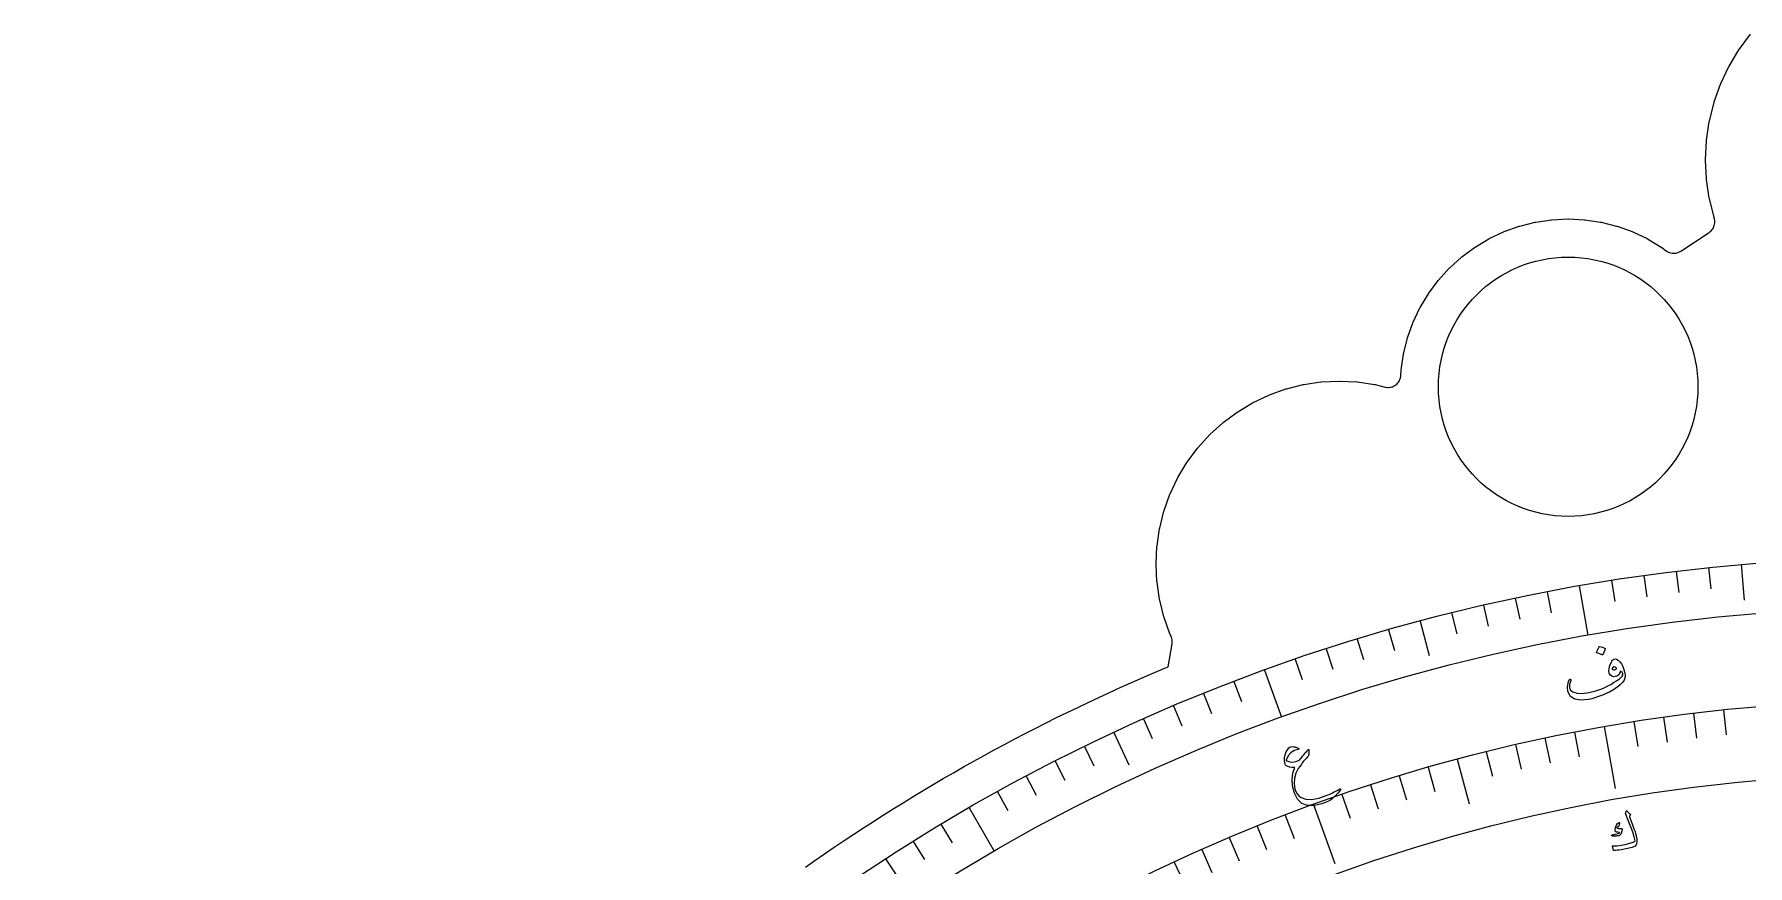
# Model space of a CAD drawing. Header units: millimetres. Extents: x -45 to 45, y -45 to 58.
# Drawn here: x -44.1 to -3.69, y 36.82 to 56.45 of the extents above; entities that cross this region are included whole.
import ezdxf

# ---------------------------------------------------------------- set-up
doc = ezdxf.new("R2010")
doc.units = ezdxf.units.MM
for name, color, linetype in [('CUT_INNER', 6, 'Continuous'), ('CUT_OUTER', 1, 'Continuous'), ('ENGRAVE', 7, 'Continuous'), ('ENGRAVE_FINE', 8, 'Continuous'), ('TEXT', 5, 'Continuous')]:
    doc.layers.add(name, color=color, linetype=linetype)

msp = doc.modelspace()

# ---------------------------------------------------------------- linework, layer by layer
at = {"layer": 'CUT_INNER'}
msp.add_circle((-7.92, 48.1282), 3.06, dxfattribs=at)
at = {"layer": 'CUT_OUTER'}
msp.add_lwpolyline([(-25.9114, 36.7913), (-25.6851, 36.9496), (-25.4579, 37.1065), (-25.2298, 37.262), (-25.0007, 37.4161), (-24.7706, 37.5688), (-24.5396, 37.7201), (-24.3077, 37.87), (-24.0749, 38.0184), (-23.8412, 38.1654), (-23.6065, 38.311), (-23.371, 38.4551), (-23.1346, 38.5978), (-22.8974, 38.739), (-22.6592, 38.8788), (-22.4202, 39.0171), (-22.1804, 39.1539), (-21.9398, 39.2893), (-21.6983, 39.4232), (-21.456, 39.5556), (-21.2129, 39.6865), (-20.9689, 39.8159), (-20.7242, 39.9438), (-20.4788, 40.0702), (-20.2325, 40.1951), (-19.9855, 40.3185), (-19.7377, 40.4404), (-19.4892, 40.5607), (-19.24, 40.6795), (-18.99, 40.7968), (-18.7393, 40.9126), (-18.4879, 41.0268), (-18.2359, 41.1394), (-17.9831, 41.2506), (-17.7296, 41.3601), (-17.4755, 41.4681), (-17.354, 41.5189), (-17.2633, 42.0635), (-17.2598, 42.0936), (-17.2594, 42.1239), (-17.2621, 42.1541), (-17.2678, 42.1839), (-17.2764, 42.213), (-17.288, 42.241), (-17.308, 42.2833), (-17.3136, 42.2969), (-17.4515, 42.6822), (-17.4558, 42.6963), (-17.5552, 43.0932), (-17.5581, 43.1077), (-17.6181, 43.5125), (-17.6196, 43.5271), (-17.6396, 43.9358), (-17.6396, 43.9505), (-17.6196, 44.3593), (-17.6181, 44.3739), (-17.5581, 44.7787), (-17.5552, 44.7931), (-17.4558, 45.1901), (-17.4515, 45.2041), (-17.3136, 45.5894), (-17.308, 45.603), (-17.133, 45.973), (-17.1261, 45.9859), (-16.9157, 46.3369), (-16.9076, 46.3492), (-16.6638, 46.6778), (-16.6545, 46.6892), (-16.3796, 46.9924), (-16.3692, 47.0028), (-16.066, 47.2776), (-16.0547, 47.287), (-15.726, 47.5307), (-15.7137, 47.5389), (-15.3628, 47.7493), (-15.3498, 47.7562), (-14.9798, 47.9312), (-14.9663, 47.9368), (-14.581, 48.0747), (-14.5669, 48.079), (-14.1699, 48.1784), (-14.1555, 48.1813), (-13.7507, 48.2413), (-13.7361, 48.2427), (-13.3274, 48.2628), (-13.3126, 48.2628), (-12.9039, 48.2427), (-12.8893, 48.2413), (-12.4845, 48.1813), (-12.4701, 48.1784), (-12.2393, 48.1206), (-12.2105, 48.1148), (-12.1812, 48.112), (-12.1517, 48.112), (-12.1224, 48.1148), (-12.0935, 48.1206), (-12.0654, 48.1291), (-12.0382, 48.1404), (-12.0122, 48.1543), (-11.9877, 48.1706), (-11.965, 48.1893), (-11.9442, 48.2101), (-11.9255, 48.2329), (-11.9091, 48.2574), (-11.8952, 48.2833), (-11.884, 48.3105), (-11.8754, 48.3387), (-11.8697, 48.3676), (-11.8668, 48.3969), (-11.8613, 48.509), (-11.8599, 48.5236), (-11.805, 48.8935), (-11.8021, 48.9079), (-11.7113, 49.2706), (-11.707, 49.2846), (-11.581, 49.6367), (-11.5754, 49.6503), (-11.4156, 49.9883), (-11.4086, 50.0012), (-11.2164, 50.3219), (-11.2082, 50.3342), (-10.9855, 50.6345), (-10.9762, 50.6458), (-10.7251, 50.9229), (-10.7147, 50.9333), (-10.4377, 51.1844), (-10.4263, 51.1937), (-10.126, 51.4164), (-10.1137, 51.4246), (-9.793, 51.6168), (-9.7801, 51.6237), (-9.4421, 51.7836), (-9.4285, 51.7892), (-9.0765, 51.9152), (-9.0624, 51.9195), (-8.6997, 52.0103), (-8.6853, 52.0132), (-8.3154, 52.068), (-8.3008, 52.0695), (-7.9274, 52.0878), (-7.9126, 52.0878), (-7.5392, 52.0695), (-7.5246, 52.068), (-7.1547, 52.0132), (-7.1403, 52.0103), (-6.7776, 51.9195), (-6.7635, 51.9152), (-6.4115, 51.7892), (-6.3979, 51.7836), (-6.0599, 51.6237), (-6.047, 51.6168), (-5.7263, 51.4246), (-5.714, 51.4164), (-5.6085, 51.3382), (-5.5831, 51.3212), (-5.5561, 51.307), (-5.5277, 51.2956), (-5.4984, 51.2871), (-5.4683, 51.2816), (-5.4379, 51.2792), (-5.4074, 51.28), (-5.3771, 51.2838), (-5.3473, 51.2907), (-5.3184, 51.3006), (-5.2907, 51.3133), (-5.2643, 51.3289), (-4.5948, 51.7715), (-4.571, 51.789), (-4.5489, 51.8088), (-4.529, 51.8307), (-4.5113, 51.8545), (-4.496, 51.8798), (-4.4833, 51.9066), (-4.4733, 51.9345), (-4.466, 51.9632), (-4.4617, 51.9925), (-4.4603, 52.0221), (-4.4618, 52.0517), (-4.4662, 52.081), (-4.4735, 52.1097), (-4.4804, 52.1322), (-4.5883, 52.563), (-4.5912, 52.5774), (-4.6564, 53.0172), (-4.6578, 53.0318), (-4.6796, 53.4758), (-4.6796, 53.4905), (-4.6578, 53.9345), (-4.6564, 53.9492), (-4.5912, 54.3889), (-4.5883, 54.4033), (-4.4803, 54.8346), (-4.476, 54.8486), (-4.3262, 55.2672), (-4.3206, 55.2808), (-4.1305, 55.6827), (-4.1236, 55.6956), (-3.8951, 56.0769), (-3.8869, 56.0892), (-3.6221, 56.4462)], dxfattribs=at)
at = {"layer": 'ENGRAVE'}
for points in [[(-3.8436, 43.9322), (-3.77, 43.0916)], [(-7.6579, 43.43), (-7.4528, 42.2667)], [(-11.4139, 42.5973), (-11.1955, 41.7823)], [(-15.0831, 41.4404), (-14.6791, 40.3304)], [(-7.0718, 40.1063), (-6.814, 38.6439)], [(-18.6375, 39.9682), (-18.2809, 39.2035)], [(-10.5404, 39.3373), (-10.2586, 38.2854)], [(-22.05, 38.1917), (-21.4594, 37.1687)], [(-13.9288, 38.269), (-13.4209, 36.8735)], [(-17.2111, 36.9094), (-16.7509, 35.9224)]]:
    msp.add_lwpolyline(points, dxfattribs=at)
for radius in [44.1, 44.1, 42.9188, 40.725, 40.725, 38.9925]:
    msp.add_circle((0, 0), radius, dxfattribs=at)
at = {"layer": 'ENGRAVE_FINE'}
for points in [[(-6.1375, 43.6708), (-6.0671, 43.1695)], [(-5.3744, 43.7713), (-5.3127, 43.2688)], [(-4.6097, 43.8584), (-4.5568, 43.3549)], [(-8.4147, 43.2898), (-8.3181, 42.7928)], [(-6.8988, 43.5571), (-6.8196, 43.057)], [(-9.9203, 42.9697), (-9.8065, 42.4764)], [(-9.1689, 43.1363), (-9.0637, 42.6411)], [(-10.6688, 42.79), (-10.5463, 42.2988)], [(-12.8936, 42.173), (-12.7456, 41.6889)], [(-12.1556, 42.3916), (-12.0161, 41.905)], [(-14.3576, 41.6974), (-14.1927, 41.2187)], [(-13.6276, 41.9416), (-13.4712, 41.4601)], [(-16.5202, 40.8888), (-16.3305, 40.4194)], [(-15.804, 41.1709), (-15.6226, 40.6983)], [(-17.2312, 40.5943), (-17.0334, 40.1283)], [(-4.9631, 40.4214), (-4.8907, 39.8319)], [(-4.2569, 40.5019), (-4.1948, 39.9112)], [(-17.9371, 40.2874), (-17.7312, 39.8249)], [(-6.3708, 40.2236), (-6.2779, 39.6369)], [(-5.6678, 40.3287), (-5.5852, 39.7404)], [(-19.3322, 39.6368), (-19.1102, 39.1818)], [(-9.1611, 39.6812), (-9.0275, 39.1024)], [(-8.4672, 39.8351), (-8.3437, 39.254)], [(-7.7707, 39.9768), (-7.6574, 39.3937)], [(-20.021, 39.2934), (-19.7911, 38.8423)], [(-9.8523, 39.5153), (-9.7086, 38.9389)], [(-20.7037, 38.938), (-20.466, 38.491)], [(-11.9068, 38.9455), (-11.7332, 38.3775)], [(-11.2253, 39.1474), (-11.0616, 38.5764)], [(-21.3801, 38.5707), (-21.1347, 38.128)], [(-13.2588, 38.5062), (-13.0654, 37.9446)], [(-12.5847, 38.7318), (-12.4012, 38.1668)], [(-14.5945, 38.0201), (-14.3817, 37.4655)], [(-22.7132, 37.8011), (-22.4524, 37.3671)], [(-15.2559, 37.7596), (-15.0333, 37.2088)], [(-23.3694, 37.3989), (-23.1012, 36.9696)], [(-16.5643, 37.2041), (-16.3227, 36.6615)], [(-15.9125, 37.4876), (-15.6804, 36.9408)], [(-24.0186, 36.9854), (-23.7429, 36.5608)]]:
    msp.add_lwpolyline(points, dxfattribs=at)
at = {"layer": 'TEXT'}
for points in [[(-6.8433, 41.6967), (-6.8113, 41.7043), (-6.7771, 41.6972), (-6.7408, 41.6754), (-6.7023, 41.6389), (-6.6654, 41.5892), (-6.6335, 41.5281), (-6.6067, 41.4554), (-6.5849, 41.3712), (-6.579, 41.3403), (-6.5766, 41.3112), (-6.5774, 41.2838), (-6.5817, 41.2581), (-6.6026, 41.2048), (-6.6379, 41.1515), (-6.6874, 41.0981), (-6.7511, 41.0445), (-6.7877, 41.0185), (-6.8257, 40.9933), (-6.8652, 40.9689), (-6.9061, 40.9454), (-6.9485, 40.9227), (-6.9926, 40.9008), (-7.0383, 40.8797), (-7.0857, 40.8594), (-7.1334, 40.8402), (-7.1803, 40.8225), (-7.2262, 40.8062), (-7.2713, 40.7913), (-7.3156, 40.7779), (-7.3592, 40.7662), (-7.4022, 40.7561), (-7.4446, 40.7476), (-7.6245, 40.7293), (-7.7635, 40.7514), (-7.8619, 40.8141), (-7.9196, 40.918), (-7.9257, 40.9435), (-7.9299, 40.9731), (-7.9322, 41.0068), (-7.9326, 41.0446), (-7.9294, 41.0868), (-7.9218, 41.1287), (-7.9097, 41.1701), (-7.8932, 41.2112), (-7.8904, 41.216), (-7.8869, 41.2198), (-7.8825, 41.2225), (-7.8773, 41.2241), (-7.8721, 41.2244), (-7.8676, 41.2231), (-7.8638, 41.2202), (-7.8607, 41.2157), (-7.8587, 41.2105), (-7.858, 41.2055), (-7.8585, 41.2006), (-7.8603, 41.1959), (-7.8873, 41.1028), (-7.8878, 41.0276), (-7.8619, 40.9703), (-7.8097, 40.9308), (-7.7054, 40.8991), (-7.5809, 40.892), (-7.4361, 40.9092), (-7.2709, 40.9507), (-7.1993, 40.9743), (-7.1282, 41.0014), (-7.0575, 41.0319), (-6.9873, 41.066), (-6.9176, 41.1036), (-6.8484, 41.1446), (-6.7799, 41.1891), (-6.7118, 41.2371), (-6.6761, 41.2661), (-6.6503, 41.2953), (-6.6344, 41.3247), (-6.6284, 41.3543), (-6.6372, 41.3727), (-6.6489, 41.3889), (-6.6635, 41.403), (-6.6812, 41.415), (-6.6831, 41.4154), (-6.6852, 41.414), (-6.6873, 41.4106), (-6.6896, 41.4054), (-6.7067, 41.3646), (-6.7282, 41.3325), (-6.7539, 41.3091), (-6.7839, 41.2945), (-6.8415, 41.2842), (-6.8887, 41.2937), (-6.9257, 41.3229), (-6.9523, 41.372), (-6.9598, 41.4181), (-6.9538, 41.4769), (-6.9343, 41.5484), (-6.9011, 41.6328), (-6.8898, 41.6541), (-6.8764, 41.6719), (-6.8609, 41.6861), (-6.8433, 41.6967)], [(-7.1894, 41.9914), (-7.1877, 41.9938), (-7.185, 41.9955), (-7.1814, 41.9965), (-7.1768, 41.9969), (-7.1429, 41.9897), (-7.1103, 41.9793), (-7.0791, 41.9658), (-7.0493, 41.9492), (-7.0462, 41.9464), (-7.0446, 41.9434), (-7.0444, 41.9402), (-7.0456, 41.9367), (-7.1016, 41.8019), (-7.104, 41.7985), (-7.1075, 41.7972), (-7.1123, 41.7979), (-7.1182, 41.8007), (-7.1233, 41.8031), (-7.1313, 41.8067), (-7.1423, 41.8114), (-7.1562, 41.8173), (-7.1732, 41.8243), (-7.1936, 41.8323), (-7.2173, 41.8415), (-7.2443, 41.8516), (-7.248, 41.8535), (-7.2501, 41.8556), (-7.2505, 41.858), (-7.2493, 41.8607)], [(-6.7884, 41.4734), (-6.7837, 41.4816), (-6.7831, 41.4891), (-6.7868, 41.4959), (-6.7948, 41.502), (-6.8251, 41.5149), (-6.8501, 41.5151), (-6.8696, 41.5026), (-6.8837, 41.4774), (-6.8849, 41.4702), (-6.8844, 41.4641), (-6.8822, 41.4591), (-6.8784, 41.4553), (-6.8534, 41.4448), (-6.8301, 41.4443), (-6.8085, 41.4538), (-6.7884, 41.4734)], [(-14.5087, 39.6076), (-14.4868, 39.623), (-14.4604, 39.6322), (-14.4293, 39.6353), (-14.3935, 39.6323), (-14.3746, 39.6288), (-14.3569, 39.6246), (-14.3404, 39.62), (-14.3252, 39.6147), (-14.3112, 39.609), (-14.2985, 39.603), (-14.287, 39.5966), (-14.2769, 39.5898), (-14.2692, 39.5824), (-14.269, 39.5762), (-14.2764, 39.5712), (-14.2914, 39.5673), (-14.3858, 39.54), (-14.4639, 39.489), (-14.5255, 39.4144), (-14.5707, 39.3162), (-14.5709, 39.3108), (-14.569, 39.306), (-14.565, 39.3018), (-14.5587, 39.2981), (-14.4874, 39.277), (-14.4168, 39.2716), (-14.3468, 39.2819), (-14.2774, 39.3078), (-14.2658, 39.3148), (-14.2517, 39.3266), (-14.2353, 39.3432), (-14.2165, 39.3645), (-14.1831, 39.4059), (-14.1535, 39.4424), (-14.1278, 39.4741), (-14.1059, 39.5009), (-14.0879, 39.5228), (-14.0739, 39.5399), (-14.0637, 39.5522), (-14.0574, 39.5596), (-14.0474, 39.5671), (-14.0402, 39.5661), (-14.0358, 39.5566), (-14.0343, 39.5385), (-14.0355, 39.4891), (-14.0385, 39.4516), (-14.0433, 39.4259), (-14.05, 39.4121), (-14.0762, 39.3858), (-14.1034, 39.3565), (-14.1315, 39.3241), (-14.1606, 39.2887), (-14.1905, 39.2502), (-14.2213, 39.2086), (-14.253, 39.164), (-14.2855, 39.1163), (-14.345, 39.0054), (-14.3778, 38.8888), (-14.3841, 38.7665), (-14.364, 38.6386), (-14.3411, 38.5734), (-14.3086, 38.5169), (-14.2666, 38.4692), (-14.2151, 38.4302), (-14.1086, 38.3917), (-13.9719, 38.3887), (-13.8049, 38.4208), (-13.6073, 38.4876), (-13.5775, 38.5002), (-13.5457, 38.5144), (-13.5118, 38.5302), (-13.4758, 38.5476), (-13.4378, 38.5665), (-13.398, 38.5872), (-13.3563, 38.6095), (-13.3127, 38.6334), (-13.3051, 38.637), (-13.299, 38.6386), (-13.2945, 38.6381), (-13.2916, 38.6355), (-13.2937, 38.6174), (-13.3153, 38.5835), (-13.3565, 38.5338), (-13.417, 38.4682), (-13.4545, 38.4307), (-13.4883, 38.4006), (-13.5184, 38.3781), (-13.5448, 38.3631), (-13.6468, 38.3178), (-13.7415, 38.2827), (-13.829, 38.2577), (-13.9091, 38.2429), (-14.0717, 38.2452), (-14.2041, 38.2951), (-14.3064, 38.3932), (-14.3785, 38.5395), (-14.4209, 38.7055), (-14.4338, 38.8611), (-14.4171, 39.0061), (-14.3704, 39.1405), (-14.4346, 39.1449), (-14.4886, 39.1533), (-14.5325, 39.1659), (-14.5663, 39.1826), (-14.5767, 39.1905), (-14.5854, 39.2002), (-14.5924, 39.2116), (-14.5976, 39.2247), (-14.6056, 39.2623), (-14.61, 39.299), (-14.6108, 39.3349), (-14.608, 39.37), (-14.5936, 39.4438), (-14.5722, 39.5081), (-14.5439, 39.5627), (-14.5087, 39.6076)], [(-6.5315, 38.1131), (-6.5232, 38.1023), (-6.5147, 38.0923), (-6.506, 38.0829), (-6.4972, 38.0741), (-6.4881, 38.0661), (-6.4787, 38.0587), (-6.469, 38.052), (-6.459, 38.0461), (-6.455, 38.0424), (-6.453, 38.0377), (-6.4532, 38.032), (-6.4555, 38.0251), (-6.47, 37.9886), (-6.4713, 37.9847), (-6.4722, 37.9815), (-6.4726, 37.9788), (-6.4726, 37.9769), (-6.439, 37.8906), (-6.4094, 37.8126), (-6.3836, 37.7427), (-6.3617, 37.6811), (-6.3437, 37.6277), (-6.3297, 37.5826), (-6.3197, 37.5458), (-6.3137, 37.5174), (-6.3046, 37.4634), (-6.3027, 37.4461), (-6.3016, 37.4287), (-6.3013, 37.411), (-6.3018, 37.3931), (-6.3032, 37.3749), (-6.3055, 37.3566), (-6.3088, 37.338), (-6.313, 37.3192), (-6.3417, 37.2875), (-6.4114, 37.2573), (-6.5222, 37.2285), (-6.6741, 37.2007), (-6.7218, 37.1938), (-6.7662, 37.1886), (-6.8072, 37.185), (-6.8449, 37.1832), (-6.8485, 37.1841), (-6.8513, 37.1858), (-6.8533, 37.1883), (-6.8544, 37.1917), (-6.8585, 37.2084), (-6.8621, 37.2235), (-6.8652, 37.2372), (-6.8679, 37.2495), (-6.87, 37.2604), (-6.8718, 37.2701), (-6.8731, 37.2786), (-6.874, 37.2858), (-6.8743, 37.29), (-6.8732, 37.2925), (-6.8709, 37.2934), (-6.8673, 37.2928), (-6.8403, 37.2897), (-6.8062, 37.29), (-6.7651, 37.2938), (-6.7169, 37.3008), (-6.5739, 37.3264), (-6.4632, 37.3527), (-6.3847, 37.3802), (-6.3384, 37.409), (-6.3442, 37.4425), (-6.3613, 37.5023), (-6.3899, 37.5884), (-6.43, 37.7006), (-6.4713, 37.8129), (-6.5029, 37.8977), (-6.5249, 37.9551), (-6.5372, 37.9851), (-6.5408, 37.9932), (-6.5442, 38.0009), (-6.5474, 38.008), (-6.5503, 38.0146), (-6.553, 38.0206), (-6.5555, 38.0259), (-6.5576, 38.0305), (-6.5595, 38.0345), (-6.5631, 38.0433), (-6.5649, 38.052), (-6.5649, 38.0606), (-6.5632, 38.0691), (-6.5491, 38.1146), (-6.5478, 38.1177), (-6.5463, 38.1199), (-6.5444, 38.1211), (-6.5422, 38.1214), (-6.5393, 38.1204), (-6.5365, 38.1187), (-6.534, 38.1163), (-6.5315, 38.1131)], [(-6.7161, 37.8449), (-6.714, 37.845), (-6.712, 37.8445), (-6.7103, 37.8434), (-6.7087, 37.8416), (-6.7079, 37.84), (-6.7075, 37.8382), (-6.7073, 37.8362), (-6.7073, 37.8339), (-6.7203, 37.7715), (-6.7221, 37.765), (-6.7243, 37.76), (-6.7268, 37.7563), (-6.7298, 37.7539), (-6.743, 37.7475), (-6.7539, 37.7402), (-6.7626, 37.7321), (-6.7689, 37.723), (-6.7697, 37.7188), (-6.7669, 37.7149), (-6.7604, 37.7114), (-6.7502, 37.7082), (-6.7436, 37.7072), (-6.7369, 37.7064), (-6.7299, 37.7057), (-6.7228, 37.7052), (-6.7154, 37.7049), (-6.7077, 37.7047), (-6.6997, 37.7048), (-6.6913, 37.7051), (-6.6611, 37.6985), (-6.6479, 37.6762), (-6.6516, 37.6383), (-6.6722, 37.5847), (-6.6817, 37.5682), (-6.6914, 37.5549), (-6.7015, 37.5448), (-6.7118, 37.538), (-6.7236, 37.5332), (-6.7404, 37.5291), (-6.7621, 37.5257), (-6.7888, 37.523), (-6.8025, 37.5218), (-6.8156, 37.5212), (-6.8281, 37.5212), (-6.8399, 37.5216), (-6.8511, 37.5224), (-6.8616, 37.5234), (-6.8714, 37.5244), (-6.8805, 37.5256), (-6.8864, 37.5276), (-6.8908, 37.5302), (-6.8938, 37.5336), (-6.8953, 37.5376), (-6.8954, 37.5421), (-6.8939, 37.5456), (-6.8908, 37.5481), (-6.8861, 37.5496), (-6.8709, 37.5534), (-6.8536, 37.5575), (-6.8342, 37.5618), (-6.8127, 37.5664), (-6.7726, 37.5748), (-6.7415, 37.5829), (-6.7195, 37.5906), (-6.7065, 37.5979), (-6.705, 37.5996), (-6.7043, 37.6015), (-6.7045, 37.6036), (-6.7057, 37.606), (-6.7069, 37.6075), (-6.709, 37.6086), (-6.7119, 37.6094), (-6.7155, 37.61), (-6.749, 37.6119), (-6.7631, 37.6134), (-6.7755, 37.6162), (-6.7861, 37.6206), (-6.795, 37.6264), (-6.8029, 37.6336), (-6.8083, 37.6416), (-6.8111, 37.6503), (-6.8113, 37.6598), (-6.8023, 37.7256), (-6.7834, 37.7784), (-6.7547, 37.8181), (-6.7161, 37.8449)]]:
    msp.add_lwpolyline(points, close=True, dxfattribs=at)

doc.saveas('drawing.dxf')
